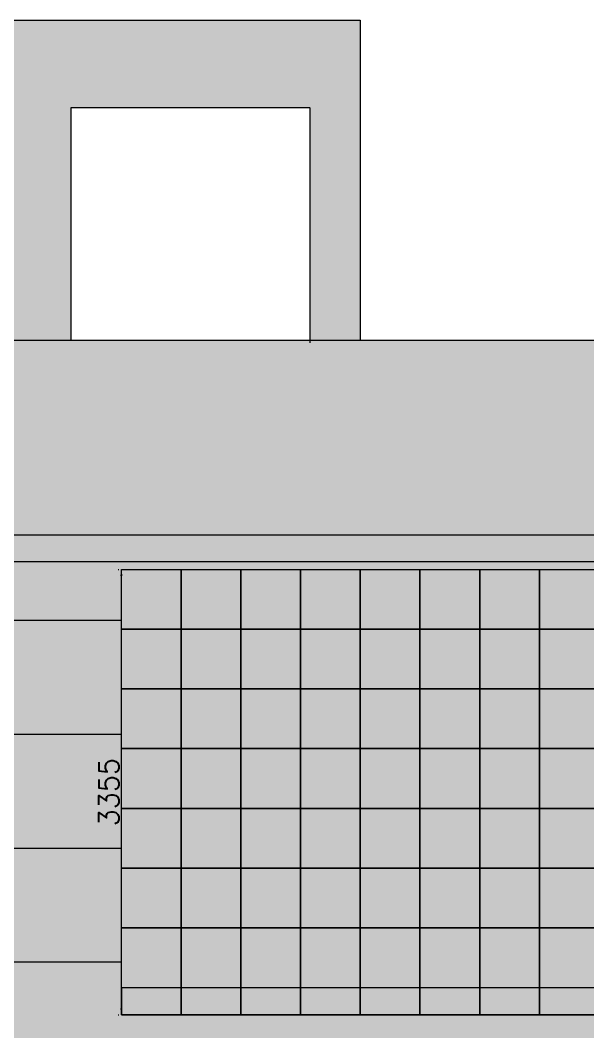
# Model space of a CAD drawing. Header units: millimetres. Extents: x -2143172 to 5255, y -610845 to 279739.
# Drawn here: x -1011544 to -1007268, y -595980 to -588363 of the extents above; entities that cross this region are included whole.
import ezdxf

# ---------------------------------------------------------------- set-up
doc = ezdxf.new("R2010")
doc.units = ezdxf.units.MM
doc.header["$LTSCALE"] = 30
doc.linetypes.add('HIDDEN2', pattern=[0.1875, 0.125, -0.0625])
doc.layers.get('0').update_dxf_attribs({"lineweight": 5})
doc.layers.get('Defpoints').update_dxf_attribs({"lineweight": 5})
for name, color, linetype, lineweight in [('Al door tag', 4, 'Continuous', 5), ('Fill Aluminum Cladding', 254, 'Continuous', 5), ('Fill Grey Granite', 251, 'Continuous', 5), ('Glass Hatch', 165, 'Continuous', 5), ('Joints', 250, 'Continuous', 5), ('Proj', 7, 'HIDDEN2', 5)]:
    doc.layers.add(name, color=color, linetype=linetype, lineweight=lineweight)
doc.styles.add('SIMPLEX', font='SIMPLEX.shx', dxfattribs={"height": 150})
doc.dimstyles.new('Buk', dxfattribs={"dimtxt": 150, "dimasz": 50, "dimexe": 20, "dimexo": 25, "dimgap": 20, "dimtad": 1, "dimdec": 0, "dimrnd": 5, "dimdsep": 46, "dimtxsty": 'SIMPLEX', "dimcen": 0, "dimdle": 20, "dimclrd": 256, "dimclre": 256, "dimclrt": 256, "dimadec": 0, "dimazin": 0, "dimtfac": 0.0075, "dimtdec": 0, "dimtmove": 1, "dimatfit": 2, "dimldrblk": 'ARCHTICK', "dimfxl": 1, "dimtolj": 1, "dimtzin": 0, "dimlwd": -1, "dimlwe": -1, "dimarcsym": 0})

# ---------------------------------------------------------------- blocks, each defined once
blk = doc.blocks.new('*D954')
at = {"layer": 'Al door tag', "linetype": 'Continuous', "transparency": 16777216}
for p, q in [((-1010807, -592498.4), (-1010802, -592498.4)), ((-1010807, -595853.4), (-1010802, -595853.4))]:
    blk.add_line(p, q, dxfattribs=at)
at = {"layer": 'Al door tag', "transparency": 16777216}
blk.add_line((-1010782, -595803.4), (-1010782, -592548.4), dxfattribs=at)
for points in [[(-1010790.3, -592548.4), (-1010773.6, -592548.4), (-1010782, -592498.4)], [(-1010790.3, -595803.4), (-1010773.6, -595803.4), (-1010782, -595853.4)]]:
    blk.add_solid(points, dxfattribs=at)
at = {"layer": 'Defpoints', "color": 0, "transparency": 16777216}
for p in [(-1010782, -592498.4, 0.2), (-1010782, -592498.4), (-1010782, -595853.4, 0.2)]:
    blk.add_point(p, dxfattribs=at)
at = {"layer": 'Al door tag', "transparency": 16777216, "insert": (-1010877, -594175.9), "char_height": 150, "attachment_point": 5, "rotation": 90, "style": 'SIMPLEX'}
blk.add_mtext('\\A1;3355', dxfattribs=at)
blk = doc.blocks.new('_ArchTick')
at = {"color": 0, "linetype": 'ByBlock', "const_width": 0.15}
blk.add_lwpolyline([(-0.5, -0.5), (0.5, 0.5)], dxfattribs=at)

msp = doc.modelspace()

# ---------------------------------------------------------------- hatches: boundary and pattern name
at = {"layer": 'Fill Aluminum Cladding'}
h = msp.add_hatch(color=256, dxfattribs=at)
h.dxf.hatch_style = 1
h.set_gradient(color1=(196, 195, 192), color2=(137, 139, 139), tint=1, name='CURVED')
h.paths.add_polyline_path([(-1009360.6, -589019.4), (-1009360.6, -590773.4), (-1008980.6, -590773.4), (-1008980.6, -588363.4), (-1016540.6, -588363.4), (-1016540.6, -590773.4), (-1011160.6, -590773.4), (-1011160.6, -589019.4)])
h = msp.add_hatch(color=256, dxfattribs=at)
h.dxf.hatch_style = 1
h.set_gradient(color1=(105, 104, 99), color2=(38, 39, 39), tint=1, name='CURVED')
h.paths.add_polyline_path([(-998010.6, -590773.4), (-1021910.6, -590773.4), (-1021910.6, -592238.4), (-998010.6, -592238.4)])
h = msp.add_hatch(color=256, dxfattribs=at)
h.dxf.hatch_style = 1
h.set_gradient(color1=(128, 64, 0), color2=(255, 168, 82), tint=1)
h.paths.add_polyline_path([(-999010.6, -592438.4), (-1013931.4, -592438.4), (-1013931.4, -600353.4), (-999010.6, -600353.4)])
h.paths.add_polyline_path([(-1010782, -595648.4), (-1010782, -595198.4), (-1010782, -594748.4), (-1010782, -594298.4), (-1010782, -593848.4), (-1010782, -593398.4), (-1010782, -592948.4), (-1010782, -592498.4), (-1010332, -592498.4), (-1009882, -592498.4), (-1009432, -592498.4), (-1008982, -592498.4), (-1008532, -592498.4), (-1008082, -592498.4), (-1007632, -592498.4), (-1007182, -592498.4), (-1006732, -592498.4), (-1006282, -592498.4), (-1005832, -592498.4), (-1005382, -592498.4), (-1004932, -592498.4), (-1004482, -592498.4), (-1004032, -592498.4), (-1003582, -592498.4), (-1003107.6, -592498.4), (-1003107.6, -592948.4), (-1003107.6, -593398.4), (-1003107.6, -593848.4), (-1003107.6, -594298.4), (-1003107.6, -594748.4), (-1003107.6, -595198.4), (-1003107.6, -595648.4), (-1003107.6, -595853.4), (-1003582, -595853.4), (-1004032, -595853.4), (-1004482, -595853.4), (-1004932, -595853.4), (-1005382, -595853.4), (-1005832, -595853.4), (-1006282, -595853.4), (-1006732, -595853.4), (-1007182, -595853.4), (-1007632, -595853.4), (-1008082, -595853.4), (-1008532, -595853.4), (-1008982, -595853.4), (-1009432, -595853.4), (-1009882, -595853.4), (-1010332, -595853.4), (-1010782, -595853.4)], flags=0)
h.paths.add_polyline_path([(-1010782, -592498.4), (-1003107.6, -592498.4), (-1003107.6, -595853.4), (-1010782, -595853.4)], flags=16)
h.paths.add_polyline_path([(-1010782, -596553.4), (-1010332, -596553.4), (-1009882, -596553.4), (-1009440.3, -596553.4), (-1009440.3, -597003.4), (-1009440.3, -597453.4), (-1009440.3, -597903.4), (-1009440.3, -598353.4), (-1009440.3, -598803.4), (-1009440.3, -599253.4), (-1009440.3, -599703.4), (-1009440.3, -600153.4), (-1009440.3, -600287.8), (-1009882, -600287.8), (-1010332, -600287.8), (-1010782, -600287.8), (-1010782, -600153.4), (-1010782, -599703.4), (-1010782, -599253.4), (-1010782, -598803.4), (-1010782, -598353.4), (-1010782, -597903.4), (-1010782, -597453.4), (-1010782, -597003.4)], flags=16)
h.paths.add_polyline_path([(-1010782, -596553.4), (-1009440.3, -596553.4), (-1009440.3, -600287.8), (-1010782, -600287.8)], flags=0)
h.paths.add_polyline_path([(-1010332, -595648.4), (-1010332, -595198.4), (-1010332, -594748.4), (-1010332, -594298.4), (-1010332, -593848.4), (-1010332, -593398.4), (-1010332, -592948.4), (-1009882, -592948.4), (-1009432, -592948.4), (-1008982, -592948.4), (-1008532, -592948.4), (-1008082, -592948.4), (-1007632, -592948.4), (-1007182, -592948.4), (-1006732, -592948.4), (-1006282, -592948.4), (-1005832, -592948.4), (-1005382, -592948.4), (-1004932, -592948.4), (-1004482, -592948.4), (-1004032, -592948.4), (-1003582, -592948.4), (-1003582, -593398.4), (-1003582, -593848.4), (-1003582, -594298.4), (-1003582, -594748.4), (-1003582, -595198.4), (-1003582, -595648.4), (-1004032, -595648.4), (-1004482, -595648.4), (-1004932, -595648.4), (-1005382, -595648.4), (-1005832, -595648.4), (-1006282, -595648.4), (-1006732, -595648.4), (-1007182, -595648.4), (-1007632, -595648.4), (-1008082, -595648.4), (-1008532, -595648.4), (-1008982, -595648.4), (-1009432, -595648.4), (-1009882, -595648.4)], flags=0)
h.paths.add_polyline_path([(-1010332, -597003.4), (-1009882, -597003.4), (-1009882, -597453.4), (-1009882, -597903.4), (-1009882, -598353.4), (-1009882, -598803.4), (-1009882, -599253.4), (-1009882, -599703.4), (-1009882, -600153.4), (-1010332, -600153.4), (-1010332, -599703.4), (-1010332, -599253.4), (-1010332, -598803.4), (-1010332, -598353.4), (-1010332, -597903.4), (-1010332, -597453.4)], flags=0)
h.paths.add_polyline_path([(-1009882, -595198.4), (-1009882, -594748.4), (-1009882, -594298.4), (-1009882, -593848.4), (-1009882, -593398.4), (-1009432, -593398.4), (-1008982, -593398.4), (-1008532, -593398.4), (-1008082, -593398.4), (-1007632, -593398.4), (-1007182, -593398.4), (-1006732, -593398.4), (-1006282, -593398.4), (-1005832, -593398.4), (-1005382, -593398.4), (-1004932, -593398.4), (-1004482, -593398.4), (-1004032, -593398.4), (-1004032, -593848.4), (-1004032, -594298.4), (-1004032, -594748.4), (-1004032, -595198.4), (-1004482, -595198.4), (-1004932, -595198.4), (-1005382, -595198.4), (-1005832, -595198.4), (-1006282, -595198.4), (-1006732, -595198.4), (-1007182, -595198.4), (-1007632, -595198.4), (-1008082, -595198.4), (-1008532, -595198.4), (-1008982, -595198.4), (-1009432, -595198.4)], flags=0)
h.paths.add_polyline_path([(-1012070.1, -597882.2), (-1012070.1, -598182.2), (-1012160.1, -598182.2), (-1012160.1, -597882.2)], flags=16)
h.paths.add_polyline_path([(-1012270.1, -597882.2), (-1012270.1, -598182.2), (-1012360.1, -598182.2), (-1012360.1, -597882.2)], flags=16)
h.paths.add_polyline_path([(-1012470.1, -597882.2), (-1012470.1, -598182.2), (-1012560.1, -598182.2), (-1012560.1, -597882.2)], flags=16)
h.paths.add_polyline_path([(-1009432, -594748.4), (-1009432, -594298.4), (-1009432, -593848.4), (-1008982, -593848.4), (-1008532, -593848.4), (-1008082, -593848.4), (-1007632, -593848.4), (-1007182, -593848.4), (-1006732, -593848.4), (-1006282, -593848.4), (-1005832, -593848.4), (-1005382, -593848.4), (-1004932, -593848.4), (-1004482, -593848.4), (-1004482, -594298.4), (-1004482, -594748.4), (-1004932, -594748.4), (-1005382, -594748.4), (-1005832, -594748.4), (-1006282, -594748.4), (-1006732, -594748.4), (-1007182, -594748.4), (-1007632, -594748.4), (-1008082, -594748.4), (-1008532, -594748.4), (-1008982, -594748.4)], flags=0)
h.paths.add_polyline_path([(-1006716, -597882.2), (-1006626, -597882.2), (-1006626, -598182.2), (-1006716, -598182.2)], flags=16)
h.paths.add_polyline_path([(-1006516, -597882.2), (-1006426, -597882.2), (-1006426, -598182.2), (-1006516, -598182.2)], flags=16)
h.paths.add_polyline_path([(-1006316, -597882.2), (-1006226, -597882.2), (-1006226, -598182.2), (-1006316, -598182.2)], flags=16)
h.paths.add_polyline_path([(-1001716, -597882.2), (-1001626, -597882.2), (-1001626, -598182.2), (-1001716, -598182.2)], flags=16)
h.paths.add_polyline_path([(-1001516, -597882.2), (-1001426, -597882.2), (-1001426, -598182.2), (-1001516, -598182.2)], flags=16)
h.paths.add_polyline_path([(-1001316, -597882.2), (-1001226, -597882.2), (-1001226, -598182.2), (-1001316, -598182.2)], flags=16)
at = {"layer": 'Fill Grey Granite'}
h = msp.add_hatch(color=256, dxfattribs=at)
h.dxf.hatch_style = 1
h.set_gradient(color1=(233, 232, 231), color2=(224, 229, 229), tint=1, name='HEMISPHERICAL')
h.paths.add_polyline_path([(-1013931.4, -592438.4), (-999010.6, -592438.4), (-999010.6, -592238.4), (-1020910.6, -592238.4), (-1020910.6, -600353.4), (-1013931.4, -600353.4)])
h.paths.add_polyline_path([(-1018835.6, -593738.4), (-1018230.6, -593738.4), (-1018230.6, -595632.4), (-1018230.6, -599338.4), (-1018835.6, -599338.4), (-1018835.6, -597965.4)], flags=16)
h.paths.add_polyline_path([(-1017347.1, -593738.4), (-1016742.1, -593738.4), (-1016742.1, -595632.4), (-1016742.1, -599338.4), (-1017347.1, -599338.4), (-1017347.1, -597965.4)], flags=16)
h.paths.add_polyline_path([(-1015723.2, -593738.4), (-1015118.2, -593738.4), (-1015118.2, -595632.4), (-1015118.2, -599338.4), (-1015723.2, -599338.4), (-1015723.2, -597965.4)], flags=16)
at = {"layer": 'Glass Hatch', "transparency": 33554597}
h = msp.add_hatch(color=256, dxfattribs=at)
h.set_gradient(color1=(255, 255, 255), color2=(147, 149, 152), tint=1, name='INVSPHERICAL')
h.paths.add_polyline_path([(-1010332, -592498.4), (-1010782, -592498.4), (-1010782, -592948.4), (-1010332, -592948.4)])
h = msp.add_hatch(color=256, dxfattribs=at)
h.set_gradient(color1=(255, 255, 255), color2=(147, 149, 152), tint=1, name='INVSPHERICAL')
h.paths.add_polyline_path([(-1009882, -592498.4), (-1010332, -592498.4), (-1010332, -592948.4), (-1009882, -592948.4)])
h = msp.add_hatch(color=256, dxfattribs=at)
h.set_gradient(color1=(255, 255, 255), color2=(147, 149, 152), tint=1, name='INVSPHERICAL')
h.paths.add_polyline_path([(-1009432, -592498.4), (-1009882, -592498.4), (-1009882, -592948.4), (-1009432, -592948.4)])
h = msp.add_hatch(color=256, dxfattribs=at)
h.set_gradient(color1=(255, 255, 255), color2=(147, 149, 152), tint=1, name='INVSPHERICAL')
h.paths.add_polyline_path([(-1008982, -592498.4), (-1009432, -592498.4), (-1009432, -592948.4), (-1008982, -592948.4)])
h = msp.add_hatch(color=256, dxfattribs=at)
h.set_gradient(color1=(255, 255, 255), color2=(147, 149, 152), tint=1, name='INVSPHERICAL')
h.paths.add_polyline_path([(-1008532, -592498.4), (-1008982, -592498.4), (-1008982, -592948.4), (-1008532, -592948.4)])
h = msp.add_hatch(color=256, dxfattribs=at)
h.set_gradient(color1=(255, 255, 255), color2=(147, 149, 152), tint=1, name='INVSPHERICAL')
h.paths.add_polyline_path([(-1008082, -592498.4), (-1008532, -592498.4), (-1008532, -592948.4), (-1008082, -592948.4)])
h = msp.add_hatch(color=256, dxfattribs=at)
h.set_gradient(color1=(255, 255, 255), color2=(147, 149, 152), tint=1, name='INVSPHERICAL')
h.paths.add_polyline_path([(-1007632, -592498.4), (-1008082, -592498.4), (-1008082, -592948.4), (-1007632, -592948.4)])
h = msp.add_hatch(color=256, dxfattribs=at)
h.set_gradient(color1=(255, 255, 255), color2=(147, 149, 152), tint=1, name='INVSPHERICAL')
h.paths.add_polyline_path([(-1007182, -592498.4), (-1007632, -592498.4), (-1007632, -592948.4), (-1007182, -592948.4)])
h = msp.add_hatch(color=256, dxfattribs=at)
h.set_gradient(color1=(255, 255, 255), color2=(147, 149, 152), tint=1, name='INVSPHERICAL')
h.paths.add_polyline_path([(-1010332, -592948.4), (-1010782, -592948.4), (-1010782, -593398.4), (-1010332, -593398.4)])
h = msp.add_hatch(color=256, dxfattribs=at)
h.set_gradient(color1=(255, 255, 255), color2=(147, 149, 152), tint=1, name='INVSPHERICAL')
h.paths.add_polyline_path([(-1009882, -592948.4), (-1010332, -592948.4), (-1010332, -593398.4), (-1009882, -593398.4)])
h = msp.add_hatch(color=256, dxfattribs=at)
h.set_gradient(color1=(255, 255, 255), color2=(147, 149, 152), tint=1, name='INVSPHERICAL')
h.paths.add_polyline_path([(-1009432, -592948.4), (-1009882, -592948.4), (-1009882, -593398.4), (-1009432, -593398.4)])
h = msp.add_hatch(color=256, dxfattribs=at)
h.set_gradient(color1=(255, 255, 255), color2=(147, 149, 152), tint=1, name='INVSPHERICAL')
h.paths.add_polyline_path([(-1008982, -592948.4), (-1009432, -592948.4), (-1009432, -593398.4), (-1008982, -593398.4)])
h = msp.add_hatch(color=256, dxfattribs=at)
h.set_gradient(color1=(255, 255, 255), color2=(147, 149, 152), tint=1, name='INVSPHERICAL')
h.paths.add_polyline_path([(-1008532, -592948.4), (-1008982, -592948.4), (-1008982, -593398.4), (-1008532, -593398.4)])
h = msp.add_hatch(color=256, dxfattribs=at)
h.set_gradient(color1=(255, 255, 255), color2=(147, 149, 152), tint=1, name='INVSPHERICAL')
h.paths.add_polyline_path([(-1008082, -592948.4), (-1008532, -592948.4), (-1008532, -593398.4), (-1008082, -593398.4)])
h = msp.add_hatch(color=256, dxfattribs=at)
h.set_gradient(color1=(255, 255, 255), color2=(147, 149, 152), tint=1, name='INVSPHERICAL')
h.paths.add_polyline_path([(-1007632, -592948.4), (-1008082, -592948.4), (-1008082, -593398.4), (-1007632, -593398.4)])
h = msp.add_hatch(color=256, dxfattribs=at)
h.set_gradient(color1=(255, 255, 255), color2=(147, 149, 152), tint=1, name='INVSPHERICAL')
h.paths.add_polyline_path([(-1007182, -592948.4), (-1007632, -592948.4), (-1007632, -593398.4), (-1007182, -593398.4)])
h = msp.add_hatch(color=256, dxfattribs=at)
h.set_gradient(color1=(255, 255, 255), color2=(147, 149, 152), tint=1, name='INVSPHERICAL')
h.paths.add_polyline_path([(-1010332, -593398.4), (-1010782, -593398.4), (-1010782, -593848.4), (-1010332, -593848.4)])
h = msp.add_hatch(color=256, dxfattribs=at)
h.set_gradient(color1=(255, 255, 255), color2=(147, 149, 152), tint=1, name='INVSPHERICAL')
h.paths.add_polyline_path([(-1009882, -593398.4), (-1010332, -593398.4), (-1010332, -593848.4), (-1009882, -593848.4)])
h = msp.add_hatch(color=256, dxfattribs=at)
h.set_gradient(color1=(255, 255, 255), color2=(147, 149, 152), tint=1, name='INVSPHERICAL')
h.paths.add_polyline_path([(-1009432, -593398.4), (-1009882, -593398.4), (-1009882, -593848.4), (-1009432, -593848.4)])
h = msp.add_hatch(color=256, dxfattribs=at)
h.set_gradient(color1=(255, 255, 255), color2=(147, 149, 152), tint=1, name='INVSPHERICAL')
h.paths.add_polyline_path([(-1008982, -593398.4), (-1009432, -593398.4), (-1009432, -593848.4), (-1008982, -593848.4)])
h = msp.add_hatch(color=256, dxfattribs=at)
h.set_gradient(color1=(255, 255, 255), color2=(147, 149, 152), tint=1, name='INVSPHERICAL')
h.paths.add_polyline_path([(-1008532, -593398.4), (-1008982, -593398.4), (-1008982, -593848.4), (-1008532, -593848.4)])
h = msp.add_hatch(color=256, dxfattribs=at)
h.set_gradient(color1=(255, 255, 255), color2=(147, 149, 152), tint=1, name='INVSPHERICAL')
h.paths.add_polyline_path([(-1008082, -593398.4), (-1008532, -593398.4), (-1008532, -593848.4), (-1008082, -593848.4)])
h = msp.add_hatch(color=256, dxfattribs=at)
h.set_gradient(color1=(255, 255, 255), color2=(147, 149, 152), tint=1, name='INVSPHERICAL')
h.paths.add_polyline_path([(-1007632, -593398.4), (-1008082, -593398.4), (-1008082, -593848.4), (-1007632, -593848.4)])
h = msp.add_hatch(color=256, dxfattribs=at)
h.set_gradient(color1=(255, 255, 255), color2=(147, 149, 152), tint=1, name='INVSPHERICAL')
h.paths.add_polyline_path([(-1007182, -593398.4), (-1007632, -593398.4), (-1007632, -593848.4), (-1007182, -593848.4)])
h = msp.add_hatch(color=256, dxfattribs=at)
h.set_gradient(color1=(255, 255, 255), color2=(147, 149, 152), tint=1, name='INVSPHERICAL')
h.paths.add_polyline_path([(-1010332, -593848.4), (-1010782, -593848.4), (-1010782, -594298.4), (-1010332, -594298.4)])
h = msp.add_hatch(color=256, dxfattribs=at)
h.set_gradient(color1=(255, 255, 255), color2=(147, 149, 152), tint=1, name='INVSPHERICAL')
h.paths.add_polyline_path([(-1009882, -593848.4), (-1010332, -593848.4), (-1010332, -594298.4), (-1009882, -594298.4)])
h = msp.add_hatch(color=256, dxfattribs=at)
h.set_gradient(color1=(255, 255, 255), color2=(147, 149, 152), tint=1, name='INVSPHERICAL')
h.paths.add_polyline_path([(-1009432, -593848.4), (-1009882, -593848.4), (-1009882, -594298.4), (-1009432, -594298.4)])
h = msp.add_hatch(color=256, dxfattribs=at)
h.set_gradient(color1=(255, 255, 255), color2=(147, 149, 152), tint=1, name='INVSPHERICAL')
h.paths.add_polyline_path([(-1008982, -593848.4), (-1009432, -593848.4), (-1009432, -594298.4), (-1008982, -594298.4)])
h = msp.add_hatch(color=256, dxfattribs=at)
h.set_gradient(color1=(255, 255, 255), color2=(147, 149, 152), tint=1, name='INVSPHERICAL')
h.paths.add_polyline_path([(-1008532, -593848.4), (-1008982, -593848.4), (-1008982, -594298.4), (-1008532, -594298.4)])
h = msp.add_hatch(color=256, dxfattribs=at)
h.set_gradient(color1=(255, 255, 255), color2=(147, 149, 152), tint=1, name='INVSPHERICAL')
h.paths.add_polyline_path([(-1008082, -593848.4), (-1008532, -593848.4), (-1008532, -594298.4), (-1008082, -594298.4)])
h = msp.add_hatch(color=256, dxfattribs=at)
h.set_gradient(color1=(255, 255, 255), color2=(147, 149, 152), tint=1, name='INVSPHERICAL')
h.paths.add_polyline_path([(-1007632, -593848.4), (-1008082, -593848.4), (-1008082, -594298.4), (-1007632, -594298.4)])
h = msp.add_hatch(color=256, dxfattribs=at)
h.set_gradient(color1=(255, 255, 255), color2=(147, 149, 152), tint=1, name='INVSPHERICAL')
h.paths.add_polyline_path([(-1007182, -593848.4), (-1007632, -593848.4), (-1007632, -594298.4), (-1007182, -594298.4)])
h = msp.add_hatch(color=256, dxfattribs=at)
h.set_gradient(color1=(255, 255, 255), color2=(147, 149, 152), tint=1, name='INVSPHERICAL')
h.paths.add_polyline_path([(-1010332, -594298.4), (-1010782, -594298.4), (-1010782, -594748.4), (-1010332, -594748.4)])
h = msp.add_hatch(color=256, dxfattribs=at)
h.set_gradient(color1=(255, 255, 255), color2=(147, 149, 152), tint=1, name='INVSPHERICAL')
h.paths.add_polyline_path([(-1009882, -594298.4), (-1010332, -594298.4), (-1010332, -594748.4), (-1009882, -594748.4)])
h = msp.add_hatch(color=256, dxfattribs=at)
h.set_gradient(color1=(255, 255, 255), color2=(147, 149, 152), tint=1, name='INVSPHERICAL')
h.paths.add_polyline_path([(-1009432, -594298.4), (-1009882, -594298.4), (-1009882, -594748.4), (-1009432, -594748.4)])
h = msp.add_hatch(color=256, dxfattribs=at)
h.set_gradient(color1=(255, 255, 255), color2=(147, 149, 152), tint=1, name='INVSPHERICAL')
h.paths.add_polyline_path([(-1008982, -594298.4), (-1009432, -594298.4), (-1009432, -594748.4), (-1008982, -594748.4)])
h = msp.add_hatch(color=256, dxfattribs=at)
h.set_gradient(color1=(255, 255, 255), color2=(147, 149, 152), tint=1, name='INVSPHERICAL')
h.paths.add_polyline_path([(-1008532, -594298.4), (-1008982, -594298.4), (-1008982, -594748.4), (-1008532, -594748.4)])
h = msp.add_hatch(color=256, dxfattribs=at)
h.set_gradient(color1=(255, 255, 255), color2=(147, 149, 152), tint=1, name='INVSPHERICAL')
h.paths.add_polyline_path([(-1008082, -594298.4), (-1008532, -594298.4), (-1008532, -594748.4), (-1008082, -594748.4)])
h = msp.add_hatch(color=256, dxfattribs=at)
h.set_gradient(color1=(255, 255, 255), color2=(147, 149, 152), tint=1, name='INVSPHERICAL')
h.paths.add_polyline_path([(-1007632, -594298.4), (-1008082, -594298.4), (-1008082, -594748.4), (-1007632, -594748.4)])
h = msp.add_hatch(color=256, dxfattribs=at)
h.set_gradient(color1=(255, 255, 255), color2=(147, 149, 152), tint=1, name='INVSPHERICAL')
h.paths.add_polyline_path([(-1007182, -594298.4), (-1007632, -594298.4), (-1007632, -594748.4), (-1007182, -594748.4)])
h = msp.add_hatch(color=256, dxfattribs=at)
h.set_gradient(color1=(255, 255, 255), color2=(147, 149, 152), tint=1, name='INVSPHERICAL')
h.paths.add_polyline_path([(-1010332, -594748.4), (-1010782, -594748.4), (-1010782, -595198.4), (-1010332, -595198.4)])
h = msp.add_hatch(color=256, dxfattribs=at)
h.set_gradient(color1=(255, 255, 255), color2=(147, 149, 152), tint=1, name='INVSPHERICAL')
h.paths.add_polyline_path([(-1009882, -594748.4), (-1010332, -594748.4), (-1010332, -595198.4), (-1009882, -595198.4)])
h = msp.add_hatch(color=256, dxfattribs=at)
h.set_gradient(color1=(255, 255, 255), color2=(147, 149, 152), tint=1, name='INVSPHERICAL')
h.paths.add_polyline_path([(-1009432, -594748.4), (-1009882, -594748.4), (-1009882, -595198.4), (-1009432, -595198.4)])
h = msp.add_hatch(color=256, dxfattribs=at)
h.set_gradient(color1=(255, 255, 255), color2=(147, 149, 152), tint=1, name='INVSPHERICAL')
h.paths.add_polyline_path([(-1008982, -594748.4), (-1009432, -594748.4), (-1009432, -595198.4), (-1008982, -595198.4)])
h = msp.add_hatch(color=256, dxfattribs=at)
h.set_gradient(color1=(255, 255, 255), color2=(147, 149, 152), tint=1, name='INVSPHERICAL')
h.paths.add_polyline_path([(-1008532, -594748.4), (-1008982, -594748.4), (-1008982, -595198.4), (-1008532, -595198.4)])
h = msp.add_hatch(color=256, dxfattribs=at)
h.set_gradient(color1=(255, 255, 255), color2=(147, 149, 152), tint=1, name='INVSPHERICAL')
h.paths.add_polyline_path([(-1008082, -594748.4), (-1008532, -594748.4), (-1008532, -595198.4), (-1008082, -595198.4)])
h = msp.add_hatch(color=256, dxfattribs=at)
h.set_gradient(color1=(255, 255, 255), color2=(147, 149, 152), tint=1, name='INVSPHERICAL')
h.paths.add_polyline_path([(-1007632, -594748.4), (-1008082, -594748.4), (-1008082, -595198.4), (-1007632, -595198.4)])
h = msp.add_hatch(color=256, dxfattribs=at)
h.set_gradient(color1=(255, 255, 255), color2=(147, 149, 152), tint=1, name='INVSPHERICAL')
h.paths.add_polyline_path([(-1007182, -594748.4), (-1007632, -594748.4), (-1007632, -595198.4), (-1007182, -595198.4)])
h = msp.add_hatch(color=256, dxfattribs=at)
h.set_gradient(color1=(255, 255, 255), color2=(147, 149, 152), tint=1, name='SPHERICAL')
h.paths.add_polyline_path([(-1010332, -595198.4), (-1010782, -595198.4), (-1010782, -595648.4), (-1010332, -595648.4)])
h = msp.add_hatch(color=256, dxfattribs=at)
h.set_gradient(color1=(255, 255, 255), color2=(147, 149, 152), tint=1, name='INVSPHERICAL')
h.paths.add_polyline_path([(-1009882, -595198.4), (-1010332, -595198.4), (-1010332, -595648.4), (-1009882, -595648.4)])
h = msp.add_hatch(color=256, dxfattribs=at)
h.set_gradient(color1=(255, 255, 255), color2=(147, 149, 152), tint=1, name='INVSPHERICAL')
h.paths.add_polyline_path([(-1009432, -595198.4), (-1009882, -595198.4), (-1009882, -595648.4), (-1009432, -595648.4)])
h = msp.add_hatch(color=256, dxfattribs=at)
h.set_gradient(color1=(255, 255, 255), color2=(147, 149, 152), tint=1, name='INVSPHERICAL')
h.paths.add_polyline_path([(-1008982, -595198.4), (-1009432, -595198.4), (-1009432, -595648.4), (-1008982, -595648.4)])
h = msp.add_hatch(color=256, dxfattribs=at)
h.set_gradient(color1=(255, 255, 255), color2=(147, 149, 152), tint=1, name='INVSPHERICAL')
h.paths.add_polyline_path([(-1008532, -595198.4), (-1008982, -595198.4), (-1008982, -595648.4), (-1008532, -595648.4)])
h = msp.add_hatch(color=256, dxfattribs=at)
h.set_gradient(color1=(255, 255, 255), color2=(147, 149, 152), tint=1, name='INVSPHERICAL')
h.paths.add_polyline_path([(-1008082, -595198.4), (-1008532, -595198.4), (-1008532, -595648.4), (-1008082, -595648.4)])
h = msp.add_hatch(color=256, dxfattribs=at)
h.set_gradient(color1=(255, 255, 255), color2=(147, 149, 152), tint=1, name='INVSPHERICAL')
h.paths.add_polyline_path([(-1007632, -595198.4), (-1008082, -595198.4), (-1008082, -595648.4), (-1007632, -595648.4)])
h = msp.add_hatch(color=256, dxfattribs=at)
h.set_gradient(color1=(255, 255, 255), color2=(147, 149, 152), tint=1, name='INVSPHERICAL')
h.paths.add_polyline_path([(-1007182, -595198.4), (-1007632, -595198.4), (-1007632, -595648.4), (-1007182, -595648.4)])
h = msp.add_hatch(color=256, dxfattribs=at)
h.set_gradient(color1=(255, 255, 255), color2=(147, 149, 152), tint=1, name='SPHERICAL')
h.paths.add_polyline_path([(-1010332, -595648.4), (-1010782, -595648.4), (-1010782, -595853.4), (-1010332, -595853.4)])
h = msp.add_hatch(color=256, dxfattribs=at)
h.set_gradient(color1=(255, 255, 255), color2=(147, 149, 152), tint=1, name='SPHERICAL')
h.paths.add_polyline_path([(-1009882, -595648.4), (-1010332, -595648.4), (-1010332, -595853.4), (-1009882, -595853.4)])
h = msp.add_hatch(color=256, dxfattribs=at)
h.set_gradient(color1=(255, 255, 255), color2=(147, 149, 152), tint=1, name='SPHERICAL')
h.paths.add_polyline_path([(-1009432, -595648.4), (-1009882, -595648.4), (-1009882, -595853.4), (-1009432, -595853.4)])
h = msp.add_hatch(color=256, dxfattribs=at)
h.set_gradient(color1=(255, 255, 255), color2=(147, 149, 152), tint=1, name='SPHERICAL')
h.paths.add_polyline_path([(-1008982, -595648.4), (-1009432, -595648.4), (-1009432, -595853.4), (-1008982, -595853.4)])
h = msp.add_hatch(color=256, dxfattribs=at)
h.set_gradient(color1=(255, 255, 255), color2=(147, 149, 152), tint=1, name='SPHERICAL')
h.paths.add_polyline_path([(-1008532, -595648.4), (-1008982, -595648.4), (-1008982, -595853.4), (-1008532, -595853.4)])
h = msp.add_hatch(color=256, dxfattribs=at)
h.set_gradient(color1=(255, 255, 255), color2=(147, 149, 152), tint=1, name='SPHERICAL')
h.paths.add_polyline_path([(-1008082, -595648.4), (-1008532, -595648.4), (-1008532, -595853.4), (-1008082, -595853.4)])
h = msp.add_hatch(color=256, dxfattribs=at)
h.set_gradient(color1=(255, 255, 255), color2=(147, 149, 152), tint=1, name='SPHERICAL')
h.paths.add_polyline_path([(-1007632, -595648.4), (-1008082, -595648.4), (-1008082, -595853.4), (-1007632, -595853.4)])
h = msp.add_hatch(color=256, dxfattribs=at)
h.set_gradient(color1=(255, 255, 255), color2=(147, 149, 152), tint=1, name='SPHERICAL')
h.paths.add_polyline_path([(-1007182, -595648.4), (-1007632, -595648.4), (-1007632, -595853.4), (-1007182, -595853.4)])

# ---------------------------------------------------------------- linework, layer by layer
at = {"layer": 'Al door tag', "elevation": 0.2}
for points in [[(-1010782, -592498.4), (-1003107.6, -592498.4), (-1003107.6, -595853.4), (-1010782, -595853.4)], [(-1010782, -592498.4), (-1010332, -592498.4), (-1010332, -592948.4), (-1010782, -592948.4)], [(-1010332, -592498.4), (-1009882, -592498.4), (-1009882, -592948.4), (-1010332, -592948.4)], [(-1009882, -592498.4), (-1009432, -592498.4), (-1009432, -592948.4), (-1009882, -592948.4)], [(-1009432, -592498.4), (-1008982, -592498.4), (-1008982, -592948.4), (-1009432, -592948.4)], [(-1008982, -592498.4), (-1008532, -592498.4), (-1008532, -592948.4), (-1008982, -592948.4)], [(-1008532, -592498.4), (-1008082, -592498.4), (-1008082, -592948.4), (-1008532, -592948.4)], [(-1008082, -592498.4), (-1007632, -592498.4), (-1007632, -592948.4), (-1008082, -592948.4)], [(-1007632, -592498.4), (-1007182, -592498.4), (-1007182, -592948.4), (-1007632, -592948.4)], [(-1010782, -592948.4), (-1010332, -592948.4), (-1010332, -593398.4), (-1010782, -593398.4)], [(-1010332, -592948.4), (-1009882, -592948.4), (-1009882, -593398.4), (-1010332, -593398.4)], [(-1009882, -592948.4), (-1009432, -592948.4), (-1009432, -593398.4), (-1009882, -593398.4)], [(-1009432, -592948.4), (-1008982, -592948.4), (-1008982, -593398.4), (-1009432, -593398.4)], [(-1008982, -592948.4), (-1008532, -592948.4), (-1008532, -593398.4), (-1008982, -593398.4)], [(-1008532, -592948.4), (-1008082, -592948.4), (-1008082, -593398.4), (-1008532, -593398.4)], [(-1008082, -592948.4), (-1007632, -592948.4), (-1007632, -593398.4), (-1008082, -593398.4)], [(-1007632, -592948.4), (-1007182, -592948.4), (-1007182, -593398.4), (-1007632, -593398.4)], [(-1010782, -593398.4), (-1010332, -593398.4), (-1010332, -593848.4), (-1010782, -593848.4)], [(-1010332, -593398.4), (-1009882, -593398.4), (-1009882, -593848.4), (-1010332, -593848.4)], [(-1009882, -593398.4), (-1009432, -593398.4), (-1009432, -593848.4), (-1009882, -593848.4)], [(-1009432, -593398.4), (-1008982, -593398.4), (-1008982, -593848.4), (-1009432, -593848.4)], [(-1008982, -593398.4), (-1008532, -593398.4), (-1008532, -593848.4), (-1008982, -593848.4)], [(-1008532, -593398.4), (-1008082, -593398.4), (-1008082, -593848.4), (-1008532, -593848.4)], [(-1008082, -593398.4), (-1007632, -593398.4), (-1007632, -593848.4), (-1008082, -593848.4)], [(-1007632, -593398.4), (-1007182, -593398.4), (-1007182, -593848.4), (-1007632, -593848.4)], [(-1010782, -593848.4), (-1010332, -593848.4), (-1010332, -594298.4), (-1010782, -594298.4)], [(-1010332, -593848.4), (-1009882, -593848.4), (-1009882, -594298.4), (-1010332, -594298.4)], [(-1009882, -593848.4), (-1009432, -593848.4), (-1009432, -594298.4), (-1009882, -594298.4)], [(-1009432, -593848.4), (-1008982, -593848.4), (-1008982, -594298.4), (-1009432, -594298.4)], [(-1008982, -593848.4), (-1008532, -593848.4), (-1008532, -594298.4), (-1008982, -594298.4)], [(-1008532, -593848.4), (-1008082, -593848.4), (-1008082, -594298.4), (-1008532, -594298.4)], [(-1008082, -593848.4), (-1007632, -593848.4), (-1007632, -594298.4), (-1008082, -594298.4)], [(-1007632, -593848.4), (-1007182, -593848.4), (-1007182, -594298.4), (-1007632, -594298.4)], [(-1010782, -594298.4), (-1010332, -594298.4), (-1010332, -594748.4), (-1010782, -594748.4)], [(-1010332, -594298.4), (-1009882, -594298.4), (-1009882, -594748.4), (-1010332, -594748.4)], [(-1009882, -594298.4), (-1009432, -594298.4), (-1009432, -594748.4), (-1009882, -594748.4)], [(-1009432, -594298.4), (-1008982, -594298.4), (-1008982, -594748.4), (-1009432, -594748.4)], [(-1008982, -594298.4), (-1008532, -594298.4), (-1008532, -594748.4), (-1008982, -594748.4)], [(-1008532, -594298.4), (-1008082, -594298.4), (-1008082, -594748.4), (-1008532, -594748.4)], [(-1008082, -594298.4), (-1007632, -594298.4), (-1007632, -594748.4), (-1008082, -594748.4)], [(-1007632, -594298.4), (-1007182, -594298.4), (-1007182, -594748.4), (-1007632, -594748.4)], [(-1010782, -594748.4), (-1010332, -594748.4), (-1010332, -595198.4), (-1010782, -595198.4)], [(-1010332, -594748.4), (-1009882, -594748.4), (-1009882, -595198.4), (-1010332, -595198.4)], [(-1009882, -594748.4), (-1009432, -594748.4), (-1009432, -595198.4), (-1009882, -595198.4)], [(-1009432, -594748.4), (-1008982, -594748.4), (-1008982, -595198.4), (-1009432, -595198.4)], [(-1008982, -594748.4), (-1008532, -594748.4), (-1008532, -595198.4), (-1008982, -595198.4)], [(-1008532, -594748.4), (-1008082, -594748.4), (-1008082, -595198.4), (-1008532, -595198.4)], [(-1008082, -594748.4), (-1007632, -594748.4), (-1007632, -595198.4), (-1008082, -595198.4)], [(-1007632, -594748.4), (-1007182, -594748.4), (-1007182, -595198.4), (-1007632, -595198.4)], [(-1010782, -595198.4), (-1010332, -595198.4), (-1010332, -595648.4), (-1010782, -595648.4)], [(-1010332, -595198.4), (-1009882, -595198.4), (-1009882, -595648.4), (-1010332, -595648.4)], [(-1009882, -595198.4), (-1009432, -595198.4), (-1009432, -595648.4), (-1009882, -595648.4)], [(-1009432, -595198.4), (-1008982, -595198.4), (-1008982, -595648.4), (-1009432, -595648.4)], [(-1008982, -595198.4), (-1008532, -595198.4), (-1008532, -595648.4), (-1008982, -595648.4)], [(-1008532, -595198.4), (-1008082, -595198.4), (-1008082, -595648.4), (-1008532, -595648.4)], [(-1008082, -595198.4), (-1007632, -595198.4), (-1007632, -595648.4), (-1008082, -595648.4)], [(-1007632, -595198.4), (-1007182, -595198.4), (-1007182, -595648.4), (-1007632, -595648.4)], [(-1010782, -595853.4), (-1010332, -595853.4), (-1010332, -595648.4), (-1010782, -595648.4)], [(-1010332, -595853.4), (-1009882, -595853.4), (-1009882, -595648.4), (-1010332, -595648.4)], [(-1009882, -595853.4), (-1009432, -595853.4), (-1009432, -595648.4), (-1009882, -595648.4)], [(-1009432, -595853.4), (-1008982, -595853.4), (-1008982, -595648.4), (-1009432, -595648.4)], [(-1008982, -595853.4), (-1008532, -595853.4), (-1008532, -595648.4), (-1008982, -595648.4)], [(-1008532, -595853.4), (-1008082, -595853.4), (-1008082, -595648.4), (-1008532, -595648.4)], [(-1008082, -595853.4), (-1007632, -595853.4), (-1007632, -595648.4), (-1008082, -595648.4)], [(-1007632, -595853.4), (-1007182, -595853.4), (-1007182, -595648.4), (-1007632, -595648.4)]]:
    msp.add_lwpolyline(points, close=True, dxfattribs=at)
at = {"layer": 'Joints'}
for p, q in [((-1013931.4, -592880.4, 0.2), (-1010782, -592880.4, 0.2)), ((-1013931.4, -593738.4, 0.2), (-1010782, -593738.4, 0.2)), ((-1013931.4, -594596.4, 0.2), (-1010782, -594596.4, 0.2)), ((-1013931.4, -595454.4, 0.2), (-1010782, -595454.4, 0.2))]:
    msp.add_line(p, q, dxfattribs=at)
at = {"layer": 'Proj'}
for p, q in [((-1016540.6, -588363.4, 0.2), (-1008980.6, -588363.4, 0.2)), ((-1008980.6, -590773.4, 0.2), (-1008980.6, -588363.4, 0.2)), ((-1011160.6, -590773.4, 0.2), (-1011160.6, -589019.4, 0.2)), ((-1011160.6, -589019.4, 0.2), (-1009360.6, -589019.4, 0.2)), ((-1009360.6, -590793.4, 0.2), (-1009360.6, -589019.4, 0.2)), ((-1021910.6, -590773.4, 0.2), (-998010.6, -590773.4, 0.2)), ((-1021910.6, -592238.4, 0.2), (-998010.6, -592238.4, 0.2)), ((-1013931.4, -592438.4, 0.2), (-999010.6, -592438.4, 0.2))]:
    msp.add_line(p, q, dxfattribs=at)

# ---------------------------------------------------------------- dimensions: what is measured, and where the dimension line sits
at = {"layer": 'Al door tag'}
dim = msp.add_linear_dim(base=(-1010782, -592498.4), p1=(-1010782, -595853.4, 0.2), p2=(-1010782, -592498.4, 0.2), angle=90, dimstyle='Buk', dxfattribs=at)
dim.commit()
dim.dimension.update_dxf_attribs({"geometry": '*D954', "text_midpoint": (-1010877, -594175.9)})

doc.saveas('drawing.dxf')
